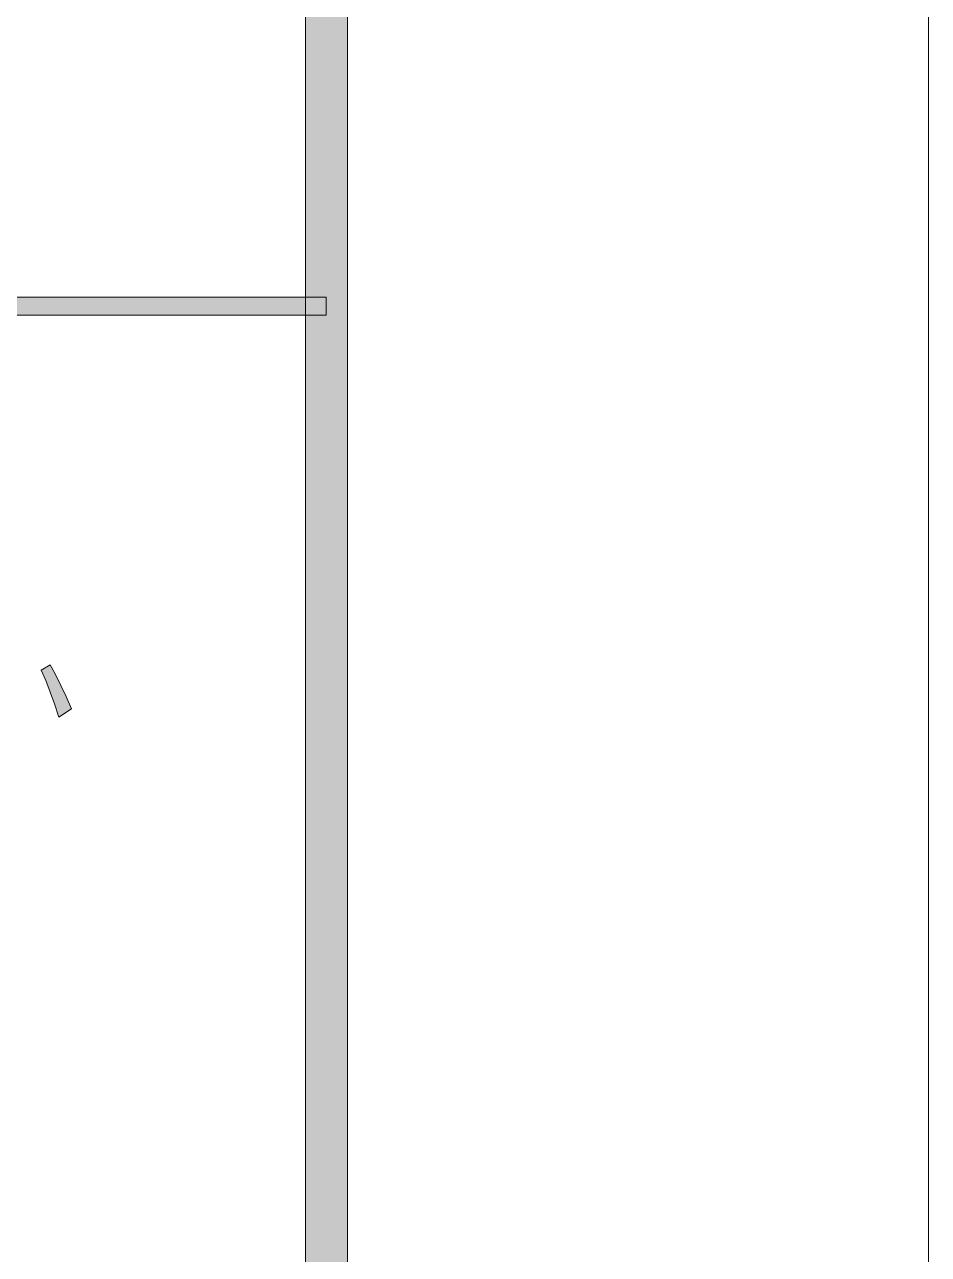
# Model space of a CAD drawing. Header units: millimetres. Extents: x 0 to 586, y 0 to 414.
# Drawn here: x 570.83 to 585.63, y 21.01 to 41.14 of the extents above; entities that cross this region are included whole.
import ezdxf

# ---------------------------------------------------------------- set-up
doc = ezdxf.new("R2010")
doc.units = ezdxf.units.MM

msp = doc.modelspace()

# ---------------------------------------------------------------- hatches: boundary and pattern name
h = msp.add_hatch(color=0)
h.dxf.hatch_style = 2
h.paths.add_polyline_path([(576.117861, 9.514417), (575.429944, 10.205861), (575.429944, 403.877639), (576.117861, 404.569083)])
h = msp.add_hatch(color=0)
h.dxf.hatch_style = 2
h.paths.add_polyline_path([(575.772139, 36.681833), (575.772139, 36.389028), (541.390417, 36.389028), (541.390417, 36.681833)])
h = msp.add_hatch(color=0)
h.dxf.hatch_style = 2
h.paths.add_polyline_path([(571.390639, 29.809722), (571.320083, 30.028444), (571.178972, 30.409444), (571.104889, 30.57525), (571.249528, 30.663444), (571.337722, 30.508222), (571.514111, 30.148389), (571.602306, 29.943778)])

# ---------------------------------------------------------------- linework, layer by layer
at = {"color": 0, "lineweight": 0}
for points in [[(0, 0), (585.632278, 0), (585.632278, 414.0835), (0, 414.0835)], [(576.117861, 9.514417), (575.429944, 10.205861), (575.429944, 403.877639), (576.117861, 404.569083)], [(575.772139, 36.681833), (575.772139, 36.389028), (541.390417, 36.389028), (541.390417, 36.681833)], [(571.390639, 29.809722), (571.320083, 30.028444), (571.178972, 30.409444), (571.104889, 30.57525), (571.249528, 30.663444), (571.337722, 30.508222), (571.514111, 30.148389), (571.602306, 29.943778)]]:
    msp.add_lwpolyline(points, close=True, dxfattribs=at)

doc.saveas('drawing.dxf')
